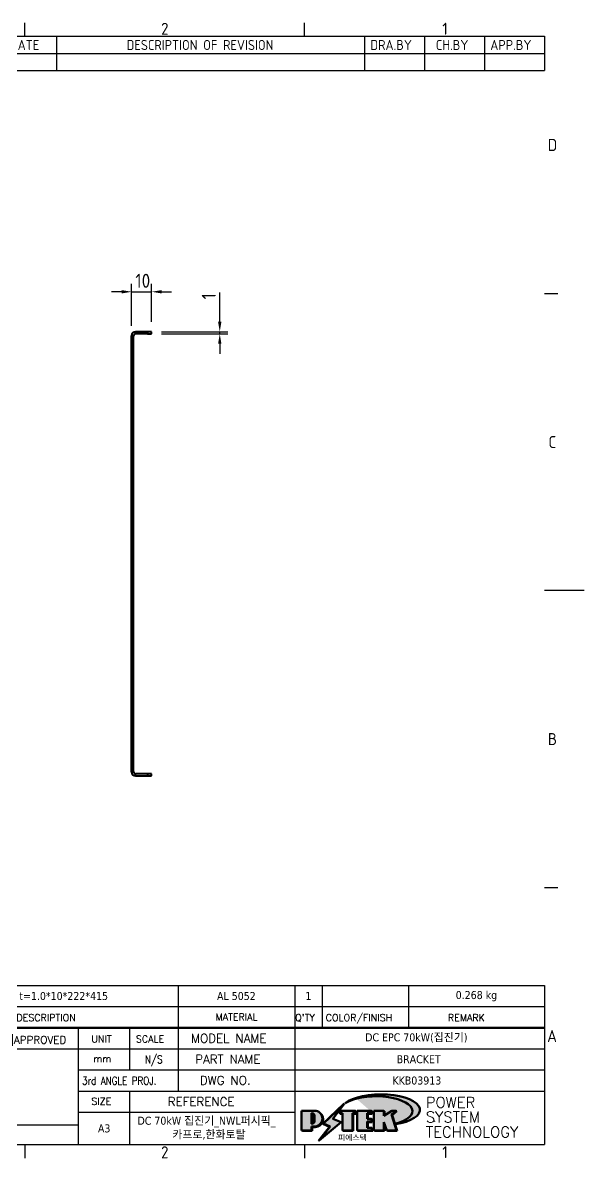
# Model space of a CAD drawing. Header units: millimetres. Extents: x 0 to 840, y 0 to 594.
# Drawn here: x 559 to 840, y 13 to 581 of the extents above; entities that cross this region are included whole.
import ezdxf
from ezdxf.enums import TextEntityAlignment as Align

# ---------------------------------------------------------------- set-up
doc = ezdxf.new("R2010")
doc.units = ezdxf.units.MM
doc.header["$LTSCALE"] = 2
doc.linetypes.add('DASHED', pattern=[0.2067, 0.1654, -0.0413])
doc.layers.get('0').update_dxf_attribs({"color": 3, "lineweight": 25})
for name, color, linetype, lineweight in [('가려진 것(ISO)', 2, 'DASHED', 18), ('가시적인 것(ISO)', 3, 'Continuous', 40), ('가시적인 좁은 것(ISO)', 3, 'Continuous', 35), ('경계(ISO)', 7, 'Continuous', 25), ('기호(ISO)', 5, 'Continuous', 25), ('제목(ISO)', 5, 'Continuous', 50), ('치수(ISO)', 2, 'Continuous', 25), ('해치(ISO)', 7, 'Continuous', 18)]:
    doc.layers.add(name, color=color, linetype=linetype, lineweight=lineweight)
doc.styles.add('HAN_291', font='')
doc.styles.add('HAN_370', font='', dxfattribs={"width": 2})
doc.styles.add('ISO ProportionalPSTEK', font='isocp.shx')
doc.styles.add('RC_284', font='ROMANC.shx')
doc.styles.add('RC_287', font='ROMANC.shx')
doc.styles.add('RC_292', font='ROMANC.shx')
doc.styles.add('ROMANT_294', font='romant.shx')
doc.styles.add('문자 텍스트_PSTEK_POSCO', font='isocp.shx')
doc.styles.add('치수 텍스트_PSTEK_POSCO', font='isocp.shx')
doc.styles.add('텍스트 스타일198', font='tahoma.ttf')
doc.styles.add('텍스트 스타일333', font='ROMANC.shx', dxfattribs={"width": 0.800000011920929})
doc.styles.get('HAN_291').set_extended_font_data('GulimChe')
doc.styles.get('HAN_370').set_extended_font_data('GulimChe')
doc.dimstyles.new('치수_PSTEK_POSCO', dxfattribs={"dimscale": 2, "dimtxt": 3.5, "dimasz": 2.5, "dimexe": 2, "dimexo": 2.5, "dimgap": 1, "dimtad": 1, "dimrnd": 1e-08, "dimdsep": 46, "dimtxsty": '치수 텍스트_PSTEK_POSCO', "dimcen": 0.09, "dimdle": 10, "dimclrd": 7, "dimclre": 7, "dimclrt": 2, "dimadec": 1, "dimazin": 2, "dimtfac": 1, "dimtmove": 0, "dimatfit": 3, "dimfxl": 0, "dimtolj": 1, "dimlwd": -1, "dimlwe": -1, "dimarcsym": 0})

# ---------------------------------------------------------------- blocks, each defined once
blk = doc.blocks.new('경계 Default Border')
at = {"layer": '경계(ISO)'}
for p, q in [((280, 287.0000076293945), (280, 290.4000091552734)), ((350, 287.0000076293945), (350, 290.4000091552734)), ((410, 222.7499961853027), (413.4000015258789, 222.7499961853027)), ((410, 74.25000190734863), (413.4000015258789, 74.25000190734863)), ((280, 10), (280, 6.599999666213989)), ((350, 10), (350, 6.599999666213989))]:
    blk.add_line(p, q, dxfattribs=at)
at = {"layer": '경계(ISO)', "flags": 128}
blk.add_lwpolyline([(420, 148.5000038146973), (410, 148.5000038146973)], dxfattribs=at)
at = {"layer": '경계(ISO)', "color": 2, "char_height": 3.00000011920929, "attachment_point": 7, "style": '문자 텍스트_PSTEK_POSCO'}
for s, insert in [('2', (314.127739416884, 287.3713945155963)), ('1', (384.4860661041481, 287.4)), ('D', (410.878270202895, 258.3463944559917)), ('C', (411.0445395201643, 184.0963944559917)), ('B', (410.878270202895, 109.8463944559917)), ('A', (410.7144008173592, 35.61784856929444)), ('2', (314.127739416884, 6.57139439638704)), ('1', (384.4860661041481, 6.59999988079071))]:
    blk.add_mtext(s, dxfattribs=dict(at, insert=insert))
blk = doc.blocks.new('제목 블록 PSTEK')
h = blk.add_hatch(color=1)
edge = h.paths.add_edge_path(flags=0)
edge.add_line((314.2242174273352, 19.60711530335299), (314.2242174273352, 17.00126995915134))
edge.add_line((314.2242174273352, 17.00126995915134), (314.3485873187598, 17.00126995915134))
edge.add_arc((314.3485873187598, 17.6527312952023), 0.6514613360509371, 270, 360)
edge.add_line((315.0000486548106, 17.6527312952023), (315.0000486548106, 18.95565396730211))
edge.add_arc((314.3485873187598, 18.95565396730212), 0.6514613360508712, 0, 90)
edge.add_line((314.3485873187598, 19.60711530335299), (314.2242174273352, 19.60711530335299))
edge = h.paths.add_edge_path()
edge.add_arc((314.9847713324306, 18.28938669179658), 1.969189947606664, 269.9999999999959, 450)
edge.add_line((314.9847713324306, 20.25857663940318), (311.7664314776902, 20.25857663940324))
edge.add_line((311.7664314776902, 20.25857663940324), (311.7664314776902, 15.3430047401139))
edge.add_line((311.7664314776902, 15.3430047401139), (314.2242174273352, 15.3430047401139))
edge.add_line((314.2242174273352, 15.3430047401139), (314.2242174273352, 16.32019674418991))
edge.add_line((314.2242174273352, 16.32019674418991), (314.9847713324307, 16.32019674418991))
for color, points in [(252, [(317.2195697678507, 17.0593801673321), (322.0326348870767, 21.62682475217465), (322.2781991042243, 21.94392121864296), (317.0471853425802, 16.97985676345368), (318.7512090904202, 16.1899260703855), (316.0018030350395, 12.71868385740789), (316.3356552234328, 13.00206718743325), (318.9235935156908, 16.2694494742633)]), (5, [(321.6183518841322, 17.4193704504104), (319.5281351041078, 18.24969419629727), (322.4505835294948, 22.02344462252142), (317.2195697678507, 17.0593801673321), (318.9235935156908, 16.2694494742633), (316.1741874603099, 12.79820726128571)]), (1, [(324.4839107253602, 19.60711530335299), (325.2419748254881, 19.60711530335299), (325.2419748254881, 20.25857663940324), (321.2266040451076, 20.25857663940324), (321.2266040451076, 19.60711530335299), (321.9846681452406, 19.60711530335299), (321.9846681452406, 15.3430047401139), (324.4839107253602, 15.3430047401139)]), (252, [(324.6615819988275, 19.45905590879572), (325.4196460989604, 19.45905590879572), (325.4196460989604, 20.11051724484596), (325.2419748254881, 20.11051724484596), (325.2419748254881, 19.60711530335299), (324.4839107253602, 19.60711530335299), (324.4839107253602, 15.3430047401139), (322.1623394187076, 15.3430047401139), (322.1623394187076, 15.19494534555726), (324.6615819988275, 15.19494534555726)]), (1, [(329.2277337269622, 20.25857663940324), (325.65654113025, 20.25857663940324), (325.65654113025, 15.3430047401139), (329.3580259941756, 15.3430047401139), (329.3580259941756, 15.9944660761648), (328.1137701654877, 15.9944660761648), (328.1137701654877, 17.56360607323003), (329.2277337269622, 17.56360607323003), (329.2277337269622, 18.25543873810179), (328.1137701654877, 18.25543873810179), (328.1137701654877, 19.60711530335299), (329.2277337269622, 19.60711530335299)]), (252, [(328.2914414389548, 19.45905590879572), (329.4054050004294, 19.45905590879572), (329.4054050004294, 20.11051724484596), (329.2277337269622, 20.11051724484596), (329.2277337269622, 19.60711530335299), (328.1137701654877, 19.60711530335299), (328.1137701654877, 18.25543873810179), (328.2914414389548, 18.25543873810179)]), (1, [(332.3312149849806, 20.25857663940324), (329.8592894925411, 20.25857663940324), (329.8592894925411, 15.3430047401139), (332.3312149849806, 15.3430047401139), (332.3312149849806, 17.4318630164523), (333.0701931098801, 15.3430047401139), (335.4855464857051, 15.3430047401139), (334.2514536401189, 19.30614745124769), (335.4379594596742, 20.25857663940324), (334.3071782107978, 20.25857663940324), (332.3312149849806, 18.99741471888304)]), (252, [(332.5088862584528, 20.1105172448466), (332.3312149849806, 20.1105172448466), (332.3312149849806, 18.99741471888368), (332.5088862584528, 19.11081371413894)]), (252, [(335.6156307331414, 20.11051724484596), (335.2535118015555, 20.11051724484596), (334.2514536401189, 19.30614745124769), (335.4855464857051, 15.3430047401139), (333.1954852176545, 15.3430047401139), (333.2478643833523, 15.19494534555726), (335.6632177591723, 15.19494534555726), (334.4291249135862, 19.15808805669106)]), (252, [(321.9846681452406, 19.60711530335299), (321.4042753185749, 19.60711530335299), (321.4042753185749, 19.45905590879572), (321.9846681452406, 19.45905590879572)]), (252, [(328.2914414389548, 17.41554667867274), (329.4054050004294, 17.41554667867274), (329.4054050004294, 18.10737934354514), (329.2277337269622, 18.10737934354514), (329.2277337269622, 17.56360607323003), (328.1137701654877, 17.56360607323003), (328.1137701654877, 15.9944660761648), (328.2914414389548, 15.9944660761648)]), (252, [(332.5088862584528, 16.92964231796647), (332.3312149849806, 17.43186301645164), (332.3312149849806, 15.3430047401139), (330.0369607660135, 15.3430047401139), (330.0369607660135, 15.19494534555726), (332.5088862584528, 15.19494534555726)]), (252, [(329.5356972676428, 15.8464066816075), (329.3580259941756, 15.8464066816075), (329.3580259941756, 15.3430047401139), (325.8342124037171, 15.3430047401139), (325.8342124037171, 15.19494534555726), (329.5356972676428, 15.19494534555726)])]:
    blk.add_hatch(color=color).paths.add_polyline_path(points)
h = blk.add_hatch(color=252)
edge = h.paths.add_edge_path()
edge.add_arc((314.9847713324309, 18.28938669179657), 1.969189947606666, 270, 406.8278729790604)
edge.add_arc((315.1624426058984, 18.1413272972396), 1.969189947606962, -90, 53.560984836317004, ccw=False)
edge.add_line((315.1624426058984, 16.17213734963263), (314.4018887008024, 16.17213734963263))
edge.add_line((314.4018887008024, 16.17213734963263), (314.4018887008024, 15.19494534555726))
edge.add_line((314.4018887008024, 15.19494534555726), (311.9441027511573, 15.19494534555726))
edge.add_line((311.9441027511573, 15.19494534555726), (311.9441027511573, 15.3430047401139))
edge.add_line((311.9441027511573, 15.3430047401139), (314.2242174273352, 15.3430047401139))
edge.add_line((314.2242174273352, 15.3430047401139), (314.2242174273352, 16.32019674418991))
edge.add_line((314.2242174273352, 16.32019674418991), (314.9847713324309, 16.32019674418991))
h = blk.add_hatch(color=252)
edge = h.paths.add_edge_path()
edge.add_line((314.4018887008024, 19.45905590879572), (314.5262585922315, 19.45905590879572))
edge.add_arc((314.5262585922314, 18.80759457274939), 0.6514613360463194, 60.4189348879147, 90.00000000000318, ccw=False)
edge.add_arc((314.3485873187602, 18.95565396730057), 0.6514613360524251, 39.96992292766206, 90.00000000009999)
edge.add_line((314.3485873187591, 19.60711530335307), (314.2242174273352, 19.60711530335298))
edge.add_line((314.2242174273352, 19.60711530335299), (314.2242174273352, 17.00126995915134))
edge.add_line((314.2242174273352, 17.00126995915134), (314.3485873187591, 17.00126995915134))
edge.add_arc((314.3485873187568, 17.652731295233), 0.6514613360816299, 270.0000000002, 274.6930825552478)
edge.add_line((314.4018887008024, 17.0034541317032), (314.4018887008024, 19.45905590879572))
at = {"layer": '해치(ISO)'}
h = blk.add_hatch(color=140, dxfattribs=at)
edge = h.paths.add_edge_path()
edge.add_ellipse((330.3660919371412, 20.15576403068321), major_axis=(9.100907360794343, 0), ratio=0.4069904968023172, start_angle=301.3098473703837, end_angle=507.7436900681698)
edge.add_ellipse((331.5340919371412, 20.4634168429492), major_axis=(-9.82350664112931, 0), ratio=0.3942600559756514, start_angle=111.51207141178469, end_angle=334.47025347086895, ccw=False)
edge.add_line((335.1363447531188, 16.8601935978785), (335.0955236905705, 16.99119398620872))
at = {"color": 180}
for p, q in [((182.475792979055, 11.79100474011392), (182.4757929790549, 51.56524660363496)), ((182.4757929790549, 51.56524660363496), (372.4757929537551, 51.56524660363496)), ((189.2651435055721, 51.56524660363496), (189.2651435055722, 41.00524660363494)), ((215.2152739891528, 41.00524660363494), (215.2152739891528, 51.56524660363496)), ((280.8758854511282, 51.56524660363496), (280.8758854511282, 41.00524660363494)), ((310.0881549537552, 51.56524660363496), (310.0881549537553, 41.00524660363494)), ((316.9044520275131, 51.56524660363496), (316.9044520275127, 41.00524660363494)), ((338.4566026226726, 51.56524660363496), (338.4566026226727, 41.00524660363494)), ((372.4757929537551, 51.56524660363496), (372.4757929537551, 11.79100474011389)), ((182.475792979055, 46.2852466036349), (372.4757929537551, 46.28524660363492)), ((182.475792979055, 41.00524660363493), (206.451475290024, 41.00524660363493)), ((222.9401812389276, 11.79100474011392), (222.9401812389276, 41.00524660363494)), ((239.4288871878316, 11.79100474011392), (239.4288871878316, 41.00524660363494)), ((255.9175931367356, 11.79100474011392), (255.9175931367356, 41.00524660363494)), ((268.6918866058747, 41.00524660363494), (268.6918866058747, 30.44524660363498)), ((280.8758854511282, 41.00524660363494), (280.8758854511282, 25.16524660363502)), ((310.088154953755, 41.00524660363494), (310.088154953755, 11.79100474011392)), ((182.475792979055, 35.72524660363497), (206.451475290024, 35.72524660363497)), ((198.8621818849491, 12.02524660363491), (198.8621818849491, 35.72524660363497)), ((206.451475290024, 35.72524660363497), (372.4757929537551, 35.72524660363497)), ((182.475792979055, 31.77524660363492), (206.451475290024, 31.77524660363492)), ((255.917593136736, 30.44524660363498), (372.4757929537552, 30.44524660363501)), ((182.475792979055, 27.82524660363487), (206.451475290024, 27.82524660363487)), ((182.475792979055, 23.87524660363505), (206.451475290024, 23.87524660363505)), ((255.9175931367359, 25.16524660363502), (372.4757929537552, 25.165246603635)), ((268.6918866058744, 25.16524660363502), (268.6918866058744, 11.79100474011392)), ((182.475792979055, 19.92524660363478), (206.451475290024, 19.92524660363478)), ((255.9175931367359, 19.88524660363481), (310.0881549537553, 19.88524660363481)), ((182.475792979055, 15.97524660363496), (206.451475290024, 15.97524660363496)), ((206.451475290024, 16.74100474011396), (255.9175931367359, 16.74100474011396)), ((182.475792979055, 11.79100474011392), (372.4757929537551, 11.79100474011389))]:
    blk.add_line(p, q, dxfattribs=at)
at = {"color": 7, "lineweight": 50}
for p, q in [((206.4514752900237, 11.79100474011392), (206.4514752900237, 41.00524660363494)), ((206.451475290024, 41.00524660363494), (372.4757929537551, 41.00524660363496))]:
    blk.add_line(p, q, dxfattribs=at)
at = {"color": 7}
for p, q in [((311.7664314776902, 20.25900474011391), (311.7664314776902, 15.34300474011391)), ((314.9847713324309, 20.25857663940324), (311.7664314776902, 20.25857663940324)), ((314.9847713324309, 20.25857663940324), (311.7664314776902, 20.25857663940324)), ((311.7664314776902, 20.25857663940324), (311.7664314776902, 15.3430047401139)), ((322.2781991042243, 21.94392121864296), (317.0471853425802, 16.97985676345368)), ((322.4505835294948, 22.02344462252142), (317.2195697678507, 17.0593801673321)), ((317.2195697678507, 17.0593801673321), (322.0326348870767, 21.62682475217465)), ((319.5281351041078, 18.24969419629727), (322.4505835294948, 22.02344462252142)), ((325.2419748254881, 20.25857663940324), (321.2266040451076, 20.25857663940324)), ((321.2266040451076, 20.25857663940324), (321.2266040451076, 19.60711530335299)), ((325.2419748254881, 20.25857663940324), (321.2266040451076, 20.25857663940324)), ((321.2266040451076, 20.25857663940324), (321.2266040451076, 19.60711530335299)), ((322.0326348870767, 21.62682475217465), (322.2781991042243, 21.94392121864296)), ((325.2419748254881, 19.60711530335299), (325.2419748254881, 20.25857663940324)), ((325.2419748254881, 19.60711530335299), (325.2419748254881, 20.25857663940324)), ((325.4196460989604, 20.11051724484596), (325.2419748254881, 20.11051724484596)), ((325.2419748254881, 20.11051724484596), (325.2419748254881, 19.60711530335299)), ((325.4196460989604, 19.45905590879572), (325.4196460989604, 20.11051724484596)), ((329.2277337269622, 20.25857663940324), (325.65654113025, 20.25857663940324)), ((325.65654113025, 20.25857663940324), (325.65654113025, 15.3430047401139)), ((325.65654113025, 20.25857663940324), (325.65654113025, 15.3430047401139)), ((329.2277337269622, 20.25857663940324), (325.65654113025, 20.25857663940324)), ((329.2277337269622, 19.60711530335299), (329.2277337269622, 20.25857663940324)), ((329.2277337269622, 19.60711530335299), (329.2277337269622, 20.25857663940324)), ((329.4054050004294, 20.11051724484596), (329.2277337269622, 20.11051724484596)), ((329.2277337269622, 20.11051724484596), (329.2277337269622, 19.60711530335299)), ((329.4054050004294, 19.45905590879572), (329.4054050004294, 20.11051724484596)), ((332.3312149849806, 20.25857663940324), (329.8592894925411, 20.25857663940324)), ((329.8592894925411, 20.25857663940324), (329.8592894925411, 15.3430047401139)), ((329.8592894925411, 20.25857663940324), (329.8592894925411, 15.3430047401139)), ((332.3312149849806, 20.25857663940324), (329.8592894925411, 20.25857663940324)), ((334.3071782107978, 20.25857663940324), (332.3312149849806, 18.99741471888304)), ((332.3312149849806, 18.99741471888304), (332.3312149849806, 20.25857663940324)), ((334.3071782107978, 20.25857663940324), (332.3312149849806, 18.99741471888304)), ((332.3312149849806, 18.99741471888304), (332.3312149849806, 20.25857663940324)), ((332.5088862584528, 20.1105172448466), (332.3312149849806, 20.1105172448466)), ((332.3312149849806, 20.1105172448466), (332.3312149849806, 18.99741471888368)), ((332.5088862584528, 19.11081371413894), (332.5088862584528, 20.1105172448466)), ((334.2514536401189, 19.30614745124769), (335.4379594596742, 20.25857663940324)), ((334.2514536401189, 19.30614745124769), (335.4379594596742, 20.25857663940324)), ((335.2535118015555, 20.11051724484596), (334.2514536401189, 19.30614745124769)), ((335.4379594596742, 20.25857663940324), (334.3071782107978, 20.25857663940324)), ((335.4379594596742, 20.25857663940324), (334.3071782107978, 20.25857663940324)), ((334.4291249135862, 19.15808805669104), (335.6156307331414, 20.11051724484596)), ((335.6156307331414, 20.11051724484596), (335.2535118015555, 20.11051724484596)), ((314.2242174273352, 17.00126995915134), (314.2242174273352, 19.60711530335299)), ((314.2242174273352, 19.60711530335299), (314.3485873187591, 19.60711530335299)), ((314.3485873187591, 19.60711530335299), (314.2242174273352, 19.60711530335299)), ((314.2242174273352, 19.60711530335299), (314.2242174273352, 17.00126995915134)), ((314.2242174273352, 17.00126995915134), (314.2242174273352, 19.60711530335299)), ((314.2242174273352, 19.60711530335299), (314.3485873187591, 19.60711530335299)), ((314.4018887008024, 19.45905590879572), (314.5262585922314, 19.45905590879572)), ((314.4018887008024, 17.0034541317032), (314.4018887008024, 19.45905590879572)), ((315.0000486548106, 18.95565396730275), (315.0000486548106, 17.65273129520161)), ((315.0000486548106, 18.95565396730275), (315.0000486548106, 17.65273129520161)), ((316.1741874603099, 12.79820726128571), (321.6183518841322, 17.4193704504104)), ((318.9235935156908, 16.2694494742633), (317.2195697678507, 17.0593801673321)), ((317.2195697678507, 17.0593801673321), (318.9235935156908, 16.2694494742633)), ((321.6183518841322, 17.4193704504104), (319.5281351041078, 18.24969419629727)), ((321.2266040451076, 19.60711530335299), (321.9846681452406, 19.60711530335299)), ((321.2266040451076, 19.60711530335299), (321.9846681452406, 19.60711530335299)), ((321.4042753185749, 19.60711530335299), (321.4042753185749, 19.45905590879572)), ((321.9846681452406, 19.60711530335299), (321.4042753185749, 19.60711530335299)), ((321.4042753185749, 19.45905590879572), (321.9846681452406, 19.45905590879572)), ((321.9846681452406, 19.60711530335299), (321.9846681452406, 15.3430047401139)), ((321.9846681452406, 19.45905590879572), (321.9846681452406, 19.60711530335299)), ((321.9846681452406, 19.60711530335299), (321.9846681452406, 15.3430047401139)), ((324.4839107253602, 19.60711530335299), (325.2419748254881, 19.60711530335299)), ((324.4839107253602, 15.3430047401139), (324.4839107253602, 19.60711530335299)), ((325.2419748254881, 19.60711530335299), (324.4839107253602, 19.60711530335299)), ((324.4839107253602, 19.60711530335299), (324.4839107253602, 15.3430047401139)), ((324.4839107253602, 19.60711530335299), (325.2419748254881, 19.60711530335299)), ((324.4839107253602, 15.3430047401139), (324.4839107253602, 19.60711530335299)), ((324.6615819988275, 19.45905590879572), (325.4196460989604, 19.45905590879572)), ((324.6615819988275, 15.19494534555726), (324.6615819988275, 19.45905590879572)), ((328.1137701654877, 18.25543873810179), (328.1137701654877, 19.60711530335299)), ((328.1137701654877, 19.60711530335299), (329.2277337269622, 19.60711530335299)), ((329.2277337269622, 19.60711530335299), (328.1137701654877, 19.60711530335299)), ((328.1137701654877, 19.60711530335299), (328.1137701654877, 18.25543873810179)), ((328.1137701654877, 18.25543873810179), (328.1137701654877, 19.60711530335299)), ((328.1137701654877, 19.60711530335299), (329.2277337269622, 19.60711530335299)), ((329.2277337269622, 18.25543873810179), (328.1137701654877, 18.25543873810179)), ((328.1137701654877, 18.25543873810179), (328.2914414389548, 18.25543873810179)), ((329.2277337269622, 18.25543873810179), (328.1137701654877, 18.25543873810179)), ((328.1137701654877, 17.56360607323003), (329.2277337269622, 17.56360607323003)), ((328.1137701654877, 15.9944660761648), (328.1137701654877, 17.56360607323003)), ((329.2277337269622, 17.56360607323003), (328.1137701654877, 17.56360607323003)), ((328.1137701654877, 17.56360607323003), (328.1137701654877, 15.9944660761648)), ((328.1137701654877, 17.56360607323003), (329.2277337269622, 17.56360607323003)), ((328.1137701654877, 15.9944660761648), (328.1137701654877, 17.56360607323003)), ((328.2914414389548, 18.25543873810179), (328.2914414389548, 19.45905590879572)), ((328.2914414389548, 19.45905590879572), (329.4054050004294, 19.45905590879572)), ((328.2914414389548, 15.9944660761648), (328.2914414389548, 17.41554667867274)), ((328.2914414389548, 17.41554667867274), (329.4054050004294, 17.41554667867274)), ((329.2277337269622, 17.56360607323003), (329.2277337269622, 18.25543873810179)), ((329.2277337269622, 17.56360607323003), (329.2277337269622, 18.25543873810179)), ((329.4054050004294, 18.10737934354514), (329.2277337269622, 18.10737934354514)), ((329.2277337269622, 18.10737934354514), (329.2277337269622, 17.56360607323003)), ((329.4054050004294, 17.41554667867274), (329.4054050004294, 18.10737934354514)), ((332.3312149849806, 18.99741471888368), (332.5088862584528, 19.11081371413894)), ((332.3312149849806, 17.4318630164523), (333.0701931098801, 15.3430047401139)), ((332.3312149849806, 15.3430047401139), (332.3312149849806, 17.4318630164523)), ((332.5088862584528, 16.92964231796647), (332.3312149849806, 17.43186301645164)), ((332.3312149849806, 17.43186301645164), (332.3312149849806, 15.3430047401139)), ((332.3312149849806, 17.4318630164523), (333.0701931098801, 15.3430047401139)), ((332.3312149849806, 15.3430047401139), (332.3312149849806, 17.4318630164523)), ((335.4855464857051, 15.3430047401139), (334.2514536401189, 19.30614745124769)), ((334.2514536401189, 19.30614745124769), (335.4855464857051, 15.3430047401139)), ((335.4855464857051, 15.3430047401139), (334.2514536401189, 19.30614745124769)), ((335.6632177591723, 15.19494534555726), (334.4291249135862, 19.15808805669104)), ((345.0447381189468, 17.50375595811051), (344.9867755289346, 17.689895936919)), ((311.7664314776902, 15.3430047401139), (314.2242174273352, 15.3430047401139)), ((311.7664314776902, 15.3430047401139), (314.2242174273352, 15.3430047401139)), ((314.2242174273352, 15.3430047401139), (311.9441027511573, 15.3430047401139)), ((311.9441027511573, 15.3430047401139), (311.9441027511573, 15.19494534555726)), ((311.9441027511573, 15.19494534555726), (314.4018887008024, 15.19494534555726)), ((314.3485873187591, 17.00126995915134), (314.2242174273352, 17.00126995915134)), ((314.2242174273352, 17.00126995915134), (314.3485873187591, 17.00126995915134)), ((314.3485873187591, 17.00126995915134), (314.2242174273352, 17.00126995915134)), ((314.2242174273352, 16.32019674418991), (314.9847713324309, 16.32019674418991)), ((314.2242174273352, 15.3430047401139), (314.2242174273352, 16.32019674418991)), ((314.9847713324309, 16.32019674418991), (314.2242174273352, 16.32019674418991)), ((314.2242174273352, 16.32019674418991), (314.2242174273352, 15.3430047401139)), ((314.2242174273352, 16.32019674418991), (314.9847713324309, 16.32019674418991)), ((314.2242174273352, 15.3430047401139), (314.2242174273352, 16.32019674418991)), ((314.4018887008024, 16.17213734963263), (315.162442605898, 16.17213734963263)), ((314.4018887008024, 15.19494534555726), (314.4018887008024, 16.17213734963263)), ((318.7512090904202, 16.1899260703855), (316.0018030350395, 12.71868385740789)), ((318.9235935156908, 16.2694494742633), (316.1741874603099, 12.79820726128571)), ((316.3356552234328, 13.00206718743325), (318.9235935156908, 16.2694494742633)), ((317.0471853425802, 16.97985676345368), (318.7512090904202, 16.1899260703855)), ((321.9846681452406, 15.3430047401139), (324.4839107253602, 15.3430047401139)), ((321.9846681452406, 15.3430047401139), (324.4839107253602, 15.3430047401139)), ((324.4839107253602, 15.3430047401139), (322.1623394187076, 15.3430047401139)), ((322.1623394187076, 15.3430047401139), (322.1623394187076, 15.19494534555726)), ((322.1623394187076, 15.19494534555726), (324.6615819988275, 15.19494534555726)), ((325.65654113025, 15.3430047401139), (329.3580259941756, 15.3430047401139)), ((325.65654113025, 15.3430047401139), (329.3580259941756, 15.3430047401139)), ((329.3580259941756, 15.3430047401139), (325.8342124037171, 15.3430047401139)), ((325.8342124037171, 15.3430047401139), (325.8342124037171, 15.19494534555726)), ((325.8342124037171, 15.19494534555726), (329.5356972676428, 15.19494534555726)), ((329.3580259941756, 15.9944660761648), (328.1137701654877, 15.9944660761648)), ((328.1137701654877, 15.9944660761648), (328.2914414389548, 15.9944660761648)), ((329.3580259941756, 15.9944660761648), (328.1137701654877, 15.9944660761648)), ((329.3580259941756, 15.3430047401139), (329.3580259941756, 15.9944660761648)), ((329.3580259941756, 15.3430047401139), (329.3580259941756, 15.9944660761648)), ((329.5356972676428, 15.8464066816075), (329.3580259941756, 15.8464066816075)), ((329.3580259941756, 15.8464066816075), (329.3580259941756, 15.3430047401139)), ((329.5356972676428, 15.19494534555726), (329.5356972676428, 15.8464066816075)), ((329.8592894925411, 15.3430047401139), (332.3312149849806, 15.3430047401139)), ((329.8592894925411, 15.3430047401139), (332.3312149849806, 15.3430047401139)), ((332.3312149849806, 15.3430047401139), (330.0369607660135, 15.3430047401139)), ((330.0369607660135, 15.3430047401139), (330.0369607660135, 15.19494534555726)), ((330.0369607660135, 15.19494534555726), (332.5088862584528, 15.19494534555726)), ((332.5088862584528, 15.19494534555726), (332.5088862584528, 16.92964231796647)), ((333.0701931098801, 15.3430047401139), (335.4855464857051, 15.3430047401139)), ((333.0701931098801, 15.3430047401139), (335.4855464857051, 15.3430047401139)), ((335.4855464857051, 15.3430047401139), (333.1954852176545, 15.3430047401139)), ((333.1954852176545, 15.3430047401139), (333.2478643833523, 15.19494534555726)), ((333.2478643833523, 15.19494534555726), (335.6632177591723, 15.19494534555726)), ((316.0018030350395, 12.71868385740789), (316.3356552234328, 13.00206718743325))]:
    blk.add_line(p, q, dxfattribs=at)
at = {"color": 1}
for p, q in [((314.9847713324309, 20.25857663940324), (311.7664314776902, 20.25857663940324)), ((311.7664314776902, 20.25857663940324), (311.7664314776902, 15.3430047401139)), ((325.2419748254881, 20.25857663940324), (321.2266040451076, 20.25857663940324)), ((321.2266040451076, 20.25857663940324), (321.2266040451076, 19.60711530335299)), ((325.2419748254881, 19.60711530335299), (325.2419748254881, 20.25857663940324)), ((329.2277337269622, 20.25857663940324), (325.65654113025, 20.25857663940324)), ((325.65654113025, 20.25857663940324), (325.65654113025, 15.3430047401139)), ((329.2277337269622, 19.60711530335299), (329.2277337269622, 20.25857663940324)), ((332.3312149849806, 20.25857663940324), (329.8592894925411, 20.25857663940324)), ((329.8592894925411, 20.25857663940324), (329.8592894925411, 15.3430047401139)), ((334.3071782107978, 20.25857663940324), (332.3312149849806, 18.99741471888304)), ((332.3312149849806, 18.99741471888304), (332.3312149849806, 20.25857663940324)), ((334.2514536401189, 19.30614745124769), (335.4379594596742, 20.25857663940324)), ((335.4379594596742, 20.25857663940324), (334.3071782107978, 20.25857663940324)), ((314.2242174273352, 17.00126995915134), (314.2242174273352, 19.60711530335299)), ((314.2242174273352, 19.60711530335299), (314.3485873187591, 19.60711530335299)), ((315.0000486548106, 18.95565396730275), (315.0000486548106, 17.65273129520161)), ((321.2266040451076, 19.60711530335299), (321.9846681452406, 19.60711530335299)), ((321.9846681452406, 19.60711530335299), (321.9846681452406, 15.3430047401139)), ((324.4839107253602, 19.60711530335299), (325.2419748254881, 19.60711530335299)), ((324.4839107253602, 15.3430047401139), (324.4839107253602, 19.60711530335299)), ((328.1137701654877, 18.25543873810179), (328.1137701654877, 19.60711530335299)), ((328.1137701654877, 19.60711530335299), (329.2277337269622, 19.60711530335299)), ((329.2277337269622, 18.25543873810179), (328.1137701654877, 18.25543873810179)), ((328.1137701654877, 17.56360607323003), (329.2277337269622, 17.56360607323003)), ((328.1137701654877, 15.9944660761648), (328.1137701654877, 17.56360607323003)), ((329.2277337269622, 17.56360607323003), (329.2277337269622, 18.25543873810179)), ((332.3312149849806, 17.4318630164523), (333.0701931098801, 15.3430047401139)), ((332.3312149849806, 15.3430047401139), (332.3312149849806, 17.4318630164523)), ((335.4855464857051, 15.3430047401139), (334.2514536401189, 19.30614745124769)), ((311.7664314776902, 15.3430047401139), (314.2242174273352, 15.3430047401139)), ((314.3485873187591, 17.00126995915134), (314.2242174273352, 17.00126995915134)), ((314.2242174273352, 16.32019674418991), (314.9847713324309, 16.32019674418991)), ((314.2242174273352, 15.3430047401139), (314.2242174273352, 16.32019674418991)), ((321.9846681452406, 15.3430047401139), (324.4839107253602, 15.3430047401139)), ((325.65654113025, 15.3430047401139), (329.3580259941756, 15.3430047401139)), ((329.3580259941756, 15.9944660761648), (328.1137701654877, 15.9944660761648)), ((329.3580259941756, 15.3430047401139), (329.3580259941756, 15.9944660761648)), ((329.8592894925411, 15.3430047401139), (332.3312149849806, 15.3430047401139)), ((333.0701931098801, 15.3430047401139), (335.4855464857051, 15.3430047401139))]:
    blk.add_line(p, q, dxfattribs=at)
at = {"color": 5}
for p, q in [((322.4505835294948, 22.02344462252142), (317.2195697678507, 17.0593801673321)), ((319.5281351041078, 18.24969419629727), (322.4505835294948, 22.02344462252142)), ((316.1741874603099, 12.79820726128571), (321.6183518841322, 17.4193704504104)), ((317.2195697678507, 17.0593801673321), (318.9235935156908, 16.2694494742633)), ((321.6183518841322, 17.4193704504104), (319.5281351041078, 18.24969419629727)), ((318.9235935156908, 16.2694494742633), (316.1741874603099, 12.79820726128571))]:
    blk.add_line(p, q, dxfattribs=at)
at = {"color": 7}
for centre, radius, start, end in [((314.9847713324309, 18.28938669179658), 1.969189947606665, 270, 90), ((314.9847713324309, 18.28938669179658), 1.969189947606665, 270, 90), ((314.3485873187598, 18.95565396730211), 0.6514613360508712, 0, 90), ((314.3485873187602, 18.95565396730057), 0.6514613360524251, 39.96992292766117, 90), ((314.3485873187598, 18.95565396730212), 0.6514613360508712, 0, 90), ((314.3485873187597, 17.65273129520228), 0.6514613360509381, 270, 0), ((314.3485873187598, 17.6527312952023), 0.6514613360509381, 270, 0), ((314.5262585922314, 18.80759457274939), 0.6514613360463193, 60.41893488791137, 90), ((314.9847713324307, 18.2893866917965), 1.969189947606594, 270, 46.82787297909833), ((315.1624426058984, 18.1413272972396), 1.969189947606961, 270, 53.56098483636067), ((314.3485873187568, 17.652731295233), 0.6514613360816299, 270, 274.6930825552478)]:
    blk.add_arc(centre, radius, start, end, dxfattribs=at)
at = {"color": 1}
for centre, radius, start, end in [((314.9847713324309, 18.28938669179657), 1.969189947606665, 270, 90), ((314.3485873187598, 18.95565396730211), 0.6514613360508712, 0, 90), ((314.3485873187598, 17.6527312952023), 0.6514613360509381, 270, 0)]:
    blk.add_arc(centre, radius, start, end, dxfattribs=at)
at = {"layer": '제목(ISO)', "lineweight": 18}
blk.add_line((182.475792979055, 35.72500474011393), (182.475792979055, 11.79100474011392), dxfattribs=at)
at = {"layer": '제목(ISO)'}
for p, q in [((314.9847713324306, 20.25857663940324), (311.7664314776902, 20.25857663940324)), ((311.7664314776902, 20.25857663940324), (311.7664314776902, 15.3430047401139)), ((322.2781991042243, 21.94392121864296), (317.0471853425802, 16.97985676345368)), ((322.4505835294948, 22.02344462252142), (317.2195697678507, 17.0593801673321)), ((317.2195697678507, 17.0593801673321), (322.0326348870767, 21.62682475217465)), ((319.5281351041078, 18.24969419629727), (322.4505835294948, 22.02344462252142)), ((325.2419748254881, 20.25857663940324), (321.2266040451076, 20.25857663940324)), ((321.2266040451076, 20.25857663940324), (321.2266040451076, 19.60711530335299)), ((322.0326348870767, 21.62682475217465), (322.2781991042243, 21.94392121864296)), ((325.2419748254881, 19.60711530335299), (325.2419748254881, 20.25857663940324)), ((325.4196460989604, 20.11051724484596), (325.2419748254881, 20.11051724484596)), ((325.2419748254881, 20.11051724484596), (325.2419748254881, 19.60711530335299)), ((325.4196460989604, 19.45905590879572), (325.4196460989604, 20.11051724484596)), ((329.2277337269622, 20.25857663940324), (325.65654113025, 20.25857663940324)), ((325.65654113025, 20.25857663940324), (325.65654113025, 15.3430047401139)), ((329.2277337269622, 19.60711530335299), (329.2277337269622, 20.25857663940324)), ((329.4054050004294, 20.11051724484596), (329.2277337269622, 20.11051724484596)), ((329.2277337269622, 20.11051724484596), (329.2277337269622, 19.60711530335299)), ((329.4054050004294, 19.45905590879572), (329.4054050004294, 20.11051724484596)), ((332.3312149849806, 20.25857663940324), (329.8592894925411, 20.25857663940324)), ((329.8592894925411, 20.25857663940324), (329.8592894925411, 15.3430047401139)), ((334.3071782107978, 20.25857663940324), (332.3312149849806, 18.99741471888304)), ((332.3312149849806, 18.99741471888304), (332.3312149849806, 20.25857663940324)), ((332.5088862584528, 20.1105172448466), (332.3312149849806, 20.1105172448466)), ((332.3312149849806, 20.1105172448466), (332.3312149849806, 18.99741471888368)), ((332.5088862584528, 19.11081371413894), (332.5088862584528, 20.1105172448466)), ((334.2514536401189, 19.30614745124769), (335.4379594596742, 20.25857663940324)), ((335.2535118015555, 20.11051724484596), (334.2514536401189, 19.30614745124769)), ((335.4379594596742, 20.25857663940324), (334.3071782107978, 20.25857663940324)), ((334.4291249135862, 19.15808805669106), (335.6156307331414, 20.11051724484596)), ((335.6156307331414, 20.11051724484596), (335.2535118015555, 20.11051724484596)), ((314.2242174273352, 17.00126995915134), (314.2242174273352, 19.60711530335299)), ((314.2242174273352, 19.60711530335299), (314.3485873187598, 19.60711530335299)), ((314.3485873187591, 19.60711530335299), (314.2242174273352, 19.60711530335299)), ((314.2242174273352, 19.60711530335299), (314.2242174273352, 17.00126995915134)), ((314.4018887008024, 19.45905590879572), (314.5262585922314, 19.45905590879572)), ((314.4018887008024, 17.0034541317032), (314.4018887008024, 19.45905590879572)), ((315.0000486548106, 18.95565396730211), (315.0000486548106, 17.6527312952023)), ((316.1741874603099, 12.79820726128571), (321.6183518841322, 17.4193704504104)), ((317.2195697678507, 17.0593801673321), (318.9235935156908, 16.2694494742633)), ((318.9235935156908, 16.2694494742633), (317.2195697678507, 17.0593801673321)), ((321.6183518841322, 17.4193704504104), (319.5281351041078, 18.24969419629727)), ((321.2266040451076, 19.60711530335299), (321.9846681452406, 19.60711530335299)), ((321.9846681452406, 19.60711530335299), (321.4042753185749, 19.60711530335299)), ((321.4042753185749, 19.60711530335299), (321.4042753185749, 19.45905590879572)), ((321.4042753185749, 19.45905590879572), (321.9846681452406, 19.45905590879572)), ((321.9846681452406, 19.60711530335299), (321.9846681452406, 15.3430047401139)), ((321.9846681452406, 19.45905590879572), (321.9846681452406, 19.60711530335299)), ((324.4839107253602, 19.60711530335299), (325.2419748254881, 19.60711530335299)), ((324.4839107253602, 15.3430047401139), (324.4839107253602, 19.60711530335299)), ((325.2419748254881, 19.60711530335299), (324.4839107253602, 19.60711530335299)), ((324.4839107253602, 19.60711530335299), (324.4839107253602, 15.3430047401139)), ((324.6615819988275, 19.45905590879572), (325.4196460989604, 19.45905590879572)), ((324.6615819988275, 15.19494534555726), (324.6615819988275, 19.45905590879572)), ((328.1137701654877, 18.25543873810179), (328.1137701654877, 19.60711530335299)), ((328.1137701654877, 19.60711530335299), (329.2277337269622, 19.60711530335299)), ((329.2277337269622, 19.60711530335299), (328.1137701654877, 19.60711530335299)), ((328.1137701654877, 19.60711530335299), (328.1137701654877, 18.25543873810179)), ((329.2277337269622, 18.25543873810179), (328.1137701654877, 18.25543873810179)), ((328.1137701654877, 18.25543873810179), (328.2914414389548, 18.25543873810179)), ((328.1137701654877, 15.9944660761648), (328.1137701654877, 17.56360607323003)), ((328.1137701654877, 17.56360607323003), (329.2277337269622, 17.56360607323003)), ((329.2277337269622, 17.56360607323003), (328.1137701654877, 17.56360607323003)), ((328.1137701654877, 17.56360607323003), (328.1137701654877, 15.9944660761648)), ((328.2914414389548, 19.45905590879572), (329.4054050004294, 19.45905590879572)), ((328.2914414389548, 18.25543873810179), (328.2914414389548, 19.45905590879572)), ((328.2914414389548, 17.41554667867274), (329.4054050004294, 17.41554667867274)), ((328.2914414389548, 15.9944660761648), (328.2914414389548, 17.41554667867274)), ((329.2277337269622, 17.56360607323003), (329.2277337269622, 18.25543873810179)), ((329.4054050004294, 18.10737934354514), (329.2277337269622, 18.10737934354514)), ((329.2277337269622, 18.10737934354514), (329.2277337269622, 17.56360607323003)), ((329.4054050004294, 17.41554667867274), (329.4054050004294, 18.10737934354514)), ((332.3312149849806, 18.99741471888368), (332.5088862584528, 19.11081371413894)), ((332.3312149849806, 15.3430047401139), (332.3312149849806, 17.4318630164523)), ((332.3312149849806, 17.4318630164523), (333.0701931098801, 15.3430047401139)), ((332.5088862584528, 16.92964231796647), (332.3312149849806, 17.43186301645164)), ((332.3312149849806, 17.43186301645164), (332.3312149849806, 15.3430047401139)), ((335.4855464857051, 15.3430047401139), (334.2514536401189, 19.30614745124769)), ((334.2514536401189, 19.30614745124769), (335.4855464857051, 15.3430047401139)), ((335.6632177591723, 15.19494534555726), (334.4291249135862, 19.15808805669106)), ((311.7664314776902, 15.3430047401139), (314.2242174273352, 15.3430047401139)), ((314.2242174273352, 15.3430047401139), (311.9441027511573, 15.3430047401139)), ((311.9441027511573, 15.3430047401139), (311.9441027511573, 15.19494534555726)), ((311.9441027511573, 15.19494534555726), (314.4018887008024, 15.19494534555726)), ((314.3485873187598, 17.00126995915134), (314.2242174273352, 17.00126995915134)), ((314.2242174273352, 17.00126995915134), (314.3485873187591, 17.00126995915134)), ((314.2242174273352, 15.3430047401139), (314.2242174273352, 16.32019674418991)), ((314.2242174273352, 16.32019674418991), (314.9847713324307, 16.32019674418991)), ((314.9847713324309, 16.32019674418991), (314.2242174273352, 16.32019674418991)), ((314.2242174273352, 16.32019674418991), (314.2242174273352, 15.3430047401139)), ((314.4018887008024, 15.19494534555726), (314.4018887008024, 16.17213734963263)), ((314.4018887008024, 16.17213734963263), (315.1624426058984, 16.17213734963263)), ((318.7512090904202, 16.1899260703855), (316.0018030350395, 12.71868385740789)), ((318.9235935156908, 16.2694494742633), (316.1741874603099, 12.79820726128571)), ((316.3356552234328, 13.00206718743325), (318.9235935156908, 16.2694494742633)), ((317.0471853425802, 16.97985676345368), (318.7512090904202, 16.1899260703855)), ((321.9846681452406, 15.3430047401139), (324.4839107253602, 15.3430047401139)), ((324.4839107253602, 15.3430047401139), (322.1623394187076, 15.3430047401139)), ((322.1623394187076, 15.3430047401139), (322.1623394187076, 15.19494534555726)), ((322.1623394187076, 15.19494534555726), (324.6615819988275, 15.19494534555726)), ((325.65654113025, 15.3430047401139), (329.3580259941756, 15.3430047401139)), ((329.3580259941756, 15.3430047401139), (325.8342124037171, 15.3430047401139)), ((325.8342124037171, 15.3430047401139), (325.8342124037171, 15.19494534555726)), ((325.8342124037171, 15.19494534555726), (329.5356972676428, 15.19494534555726)), ((329.3580259941756, 15.9944660761648), (328.1137701654877, 15.9944660761648)), ((328.1137701654877, 15.9944660761648), (328.2914414389548, 15.9944660761648)), ((329.3580259941756, 15.3430047401139), (329.3580259941756, 15.9944660761648)), ((329.5356972676428, 15.8464066816075), (329.3580259941756, 15.8464066816075)), ((329.3580259941756, 15.8464066816075), (329.3580259941756, 15.3430047401139)), ((329.5356972676428, 15.19494534555726), (329.5356972676428, 15.8464066816075)), ((329.8592894925411, 15.3430047401139), (332.3312149849806, 15.3430047401139)), ((332.3312149849806, 15.3430047401139), (330.0369607660135, 15.3430047401139)), ((330.0369607660135, 15.3430047401139), (330.0369607660135, 15.19494534555726)), ((330.0369607660135, 15.19494534555726), (332.5088862584528, 15.19494534555726)), ((332.5088862584528, 15.19494534555726), (332.5088862584528, 16.92964231796647)), ((333.0701931098801, 15.3430047401139), (335.4855464857051, 15.3430047401139)), ((335.4855464857051, 15.3430047401139), (333.1954852176545, 15.3430047401139)), ((333.1954852176545, 15.3430047401139), (333.2478643833523, 15.19494534555726)), ((333.2478643833523, 15.19494534555726), (335.6632177591723, 15.19494534555726)), ((316.0018030350395, 12.71868385740789), (316.3356552234328, 13.00206718743325))]:
    blk.add_line(p, q, dxfattribs=at)
at = {"layer": '제목(ISO)', "color": 4}
blk.add_line((335.1363447531188, 16.8601935978785), (335.0955236905705, 16.99119398620872), dxfattribs=at)
at = {"layer": '제목(ISO)'}
for centre, radius, start, end in [((314.9847713324306, 18.28938669179658), 1.969189947606664, 46.82787297909431, 90), ((314.3485873187598, 18.95565396730212), 0.6514613360508712, 0, 90), ((314.3485873187602, 18.95565396730057), 0.6514613360524251, 39.96992292766117, 90), ((314.3485873187598, 17.6527312952023), 0.6514613360509371, 270, 0), ((314.5262585922314, 18.80759457274939), 0.6514613360463193, 60.41893488791137, 90), ((314.9847713324307, 18.2893866917965), 1.969189947606594, 270, 46.82787297909833), ((314.9847713324309, 18.28938669179657), 1.969189947606666, 270, 46.8278729790603), ((315.1624426058984, 18.1413272972396), 1.969189947606962, 270, 53.56098483631701), ((314.3485873187568, 17.652731295233), 0.6514613360816299, 270, 274.6930825552478)]:
    blk.add_arc(centre, radius, start, end, dxfattribs=at)
at = {"layer": '제목(ISO)', "color": 4}
for centre, major_axis, ratio, start_param, end_param in [((331.5340919371412, 20.4634168429492), (9.82350664112931, 0), 0.3942600559756514, 5.087845455444478, 8.97919982663645), ((330.3660919371412, 20.15576403068321), (9.100907360794343, 0), 0.4069904968023172, 5.258848905294775, 8.861799147915196)]:
    blk.add_ellipse(centre, major_axis=major_axis, ratio=ratio, start_param=start_param, end_param=end_param, dxfattribs=at)
at = {"color": 2}
for s, height, style, p in [('NO', 1.742399930953979, 'RC_284', (184.135398793432, 42.62317362549192)), ('PART NO', 1.742399930953979, 'RC_284', (195.3359407378685, 42.62317362549192)), ('DESCRIPTION', 1.742399930953979, 'RC_284', (240.4025565652523, 42.62317362549192)), ("Q'TY", 1.742399930953979, 'RC_284', (310.1440786515383, 42.62317362549192)), ('COLOR/FINISH', 1.742399930953979, 'RC_284', (317.7725341324144, 42.62317362549192)), ('REMARK', 1.742399930953979, 'RC_284', (348.346649953877, 42.62317362549192)), (' TOLERANCE', 1.899999976158142, 'RC_287', (184.0872874387979, 37.00893196870329)), ('DRAWN', 1.899999976158142, 'RC_287', (208.9766620976279, 37.00893196870329)), ('CHECKED', 1.899999976158142, 'RC_287', (223.6856844514997, 37.00893196870329)), ('APPROVED', 1.899999976158142, 'RC_287', (239.7795453577791, 37.00893196870329)), ('UNIT', 1.742399930953979, 'RC_284', (259.1652673287452, 37.34317362549218)), ('SCALE', 1.742399930953979, 'RC_284', (270.2934779252897, 37.34317362549218)), ('MODEL NAME', 2.178000062704086, 'RC_292', (284.096330289083, 37.25462520371384)), ('    ~ 6', 2.000000029802322, 'HAN_291', (183.7721304966814, 32.8176515608431)), ('0.08', 2.000000029802322, 'HAN_291', (200.5467345600617, 33.09873600004101)), ('PART NAME', 2.178000062704086, 'RC_292', (285.1416959765849, 32.03045329421792)), ('mm', 1.742399930953979, 'RC_284', (259.6505418159997, 32.3543089683787)), ('  7 ~ 30', 2.000000029802322, 'HAN_291', (183.7721304966814, 28.70538114822415)), ('0.1', 2.000000029802322, 'HAN_291', (200.5467345600617, 28.98646558742206)), (' DWG NO.', 2.178000062704086, 'RC_292', (284.8124284083233, 26.75045329421772)), (' 31 ~ 120', 2.000000029802322, 'HAN_291', (183.7721304966814, 24.82628181916237)), ('0.2', 2.000000029802322, 'HAN_291', (200.5467345600617, 25.10736625836028)), ('121 ~ 300', 2.000000029802322, 'HAN_291', (183.7721304966814, 21.21401206133254)), ('0.4', 2.000000029802322, 'HAN_291', (200.5467345600617, 20.99509650053045)), ('SIZE', 1.742399930953979, 'RC_284', (259.1652673287452, 21.69497768947366)), ('REFERENCE', 2.178000062704086, 'RC_292', (278.2741065029841, 21.43214925458022)), ('301 ~ 600', 2.000000029802322, 'HAN_291', (183.7721304966814, 16.83491273227077)), ('0.6', 2.000000029802322, 'HAN_291', (200.5467345600617, 17.11599717146868)), ('601 ~ 1200', 2.000000029802322, 'HAN_291', (183.6802025156883, 12.84759660881125)), ('0.8', 2.000000029802322, 'HAN_291', (200.6097246063884, 13.05732192299702))]:
    blk.add_text(s, height=height, dxfattribs=dict(at, style=style)).set_placement(p)
at = {"color": 2, "style": 'RC_284'}
blk.add_text('MATERIAL', height=1.742399930953979, dxfattribs=at).set_placement((295.4820202024417, 43.64524660363492), align=Align.MIDDLE_CENTER)
at = {"color": 7, "style": '텍스트 스타일333', "width": 0.7999999523162842}
blk.add_text('N/S', height=2.000000029802322, dxfattribs=at).set_placement((274.7838860285014, 33.08524660363496), align=Align.MIDDLE_CENTER)
at = {"color": 2, "style": '텍스트 스타일333', "width": 0.7999999523162842}
blk.add_text('3rd ANGLE PROJ.', height=2.000000029802322, dxfattribs=at).set_placement((256.8430306642954, 26.76148381654429))
at = {"color": 7, "style": 'ROMANT_294'}
for s, p in [('POWER', (342.82727231297, 20.97115304607566)), ('SYSTEM', (342.82727231297, 17.3284636719184)), ('TECHNOLOGY', (342.82727231297, 13.57194088644453))]:
    blk.add_text(s, height=2.700000107288361, dxfattribs=at).set_placement(p)
at = {"color": 7, "insert": (320.8519732224835, 14.21236326823155), "char_height": 1.400000005960464, "attachment_point": 1, "line_spacing_factor": 0.3319999873638153, "style": 'HAN_370'}
blk.add_mtext('\\fHY견고딕|b0|i0;\\H1.4000;피에스텍', dxfattribs=at)
at = {"layer": '제목(ISO)', "color": 7, "style": '텍스트 스타일198'}
for tag, p in [('부품_번호_001', (195.8125351691155, 47.68004260673702)), ('설명_001', (231.4506961508608, 47.92245856837096)), ('재질_001', (290.6002202955571, 47.92524659519488)), ("3._Q'TY_001", (312.7051684940307, 47.92188863680521)), ('질량\\P3;_001', (350.3046145979153, 48.1643332325385)), ('1._MODEL_NAME_001', (327.6598054165052, 37.5966694322178)), ('제목_001', (335.5349605824892, 32.12134217035067)), ('부품_번호_001', (334.4717754223474, 26.8052465951949)), ('설계자_001', (210.6823963971569, 25.23312566343435)), ('시트_크기_001', (260.807090429518, 14.83812566343425)), ('프로젝트_001', (270.706578451401, 16.75328126930982)), ('작성_날짜_001', (207.6615770298207, 13.26600473167383)), ('프로젝트_002', (279.4170429714246, 13.32940203065831))]:
    blk.add_attdef(tag, p, '', height=2.000000029802322, dxfattribs=at)
for tag, p in [('4._COLOR', (327.6805273250926, 48.92524660363493)), ('점검자', (231.1845342133799, 26.23312567187446)), ('엔지니어링_승인자', (247.673240162284, 26.23312567187446)), ('점검_날짜', (231.1845342133799, 14.26600474011394)), ('엔지니어링_승인_날짜', (247.6732401622839, 14.26600474011394))]:
    blk.add_attdef(tag, text='', height=2.000000029802322, dxfattribs=at).set_placement(p, align=Align.MIDDLE_CENTER)
blk = doc.blocks.new('리비전 내역')
at = {"layer": '기호(ISO)'}
for p, q in [((258, 287.0000076293945), (410, 287.0000076293945)), ((258, 287.0000076293945), (258, 282.7200076293945)), ((273, 287.0000076293945), (273, 282.7200076293945)), ((288, 287.0000076293945), (288, 282.7200076293945)), ((365, 287.0000076293945), (365, 282.7200076293945)), ((380, 287.0000076293945), (380, 282.7200076293945)), ((395, 287.0000076293945), (395, 282.7200076293945)), ((410, 287.0000076293945), (410, 282.7200076293945)), ((258, 282.7200076293945), (410, 282.7200076293945)), ((258, 282.7200076293945), (258, 278.4400076293945)), ((273, 282.7200076293945), (273, 278.4400076293945)), ((288, 282.7200076293945), (288, 278.4400076293945)), ((365, 282.7200076293945), (365, 278.4400076293945)), ((380, 282.7200076293945), (380, 278.4400076293945)), ((395, 282.7200076293945), (395, 278.4400076293945)), ((410, 282.7200076293945), (410, 278.4400076293945)), ((258, 278.4400076293945), (410, 278.4400076293945))]:
    blk.add_line(p, q, dxfattribs=at)
at = {"layer": '기호(ISO)', "color": 2, "char_height": 2.5, "attachment_point": 7, "style": 'ISO ProportionalPSTEK'}
for s, insert in [('REV.NO', (259.5271157026291, 283.5831900503393)), ('DATE', (276.3142317728366, 283.5831900503393)), ('DESCRIPTION OF REVISION', (305.5070204333629, 283.5831900503393)), ('DRA.BY', (366.4757339553204, 283.5831900503393)), ('CH.BY', (382.8642915086117, 283.5831900503393)), ('APP.BY', (396.4777339604404, 283.5831900503393))]:
    blk.add_mtext(s, dxfattribs=dict(at, insert=insert))
blk = doc.blocks.new('*D30')
at = {"layer": 'Defpoints', "color": 0}
for p in [(623.5209420746546, 446.2921539800723), (623.5209420746546, 426.2921539800724), (613.5209420746552, 424.2921539800724)]:
    blk.add_point(p, dxfattribs=at)
at = {"layer": '치수(ISO)', "color": 7}
for p, q in [((613.5209420746552, 429.2921539800724), (613.5209420746552, 450.2921539800723)), ((623.5209420746546, 431.2921539800724), (623.5209420746546, 450.2921539800723)), ((608.5209420746552, 446.2921539800723), (603.5209420746552, 446.2921539800723)), ((613.5209420746552, 446.2921539800723), (623.5209420746546, 446.2921539800723)), ((628.5209420746546, 446.2921539800723), (633.5209420746546, 446.2921539800723))]:
    blk.add_line(p, q, dxfattribs=at)
for points in [[(608.5209420746552, 447.1254873134056), (608.5209420746552, 445.458820646739), (613.5209420746552, 446.2921539800723)], [(628.5209420746546, 447.1254873134056), (628.5209420746546, 445.458820646739), (623.5209420746546, 446.2921539800723)]]:
    blk.add_solid(points, dxfattribs=at)
at = {"layer": '치수(ISO)', "color": 2, "insert": (615.368186169143, 451.7921539800723), "char_height": 7, "attachment_point": 4, "style": '치수 텍스트_PSTEK_POSCO'}
blk.add_mtext('\\A1;10', dxfattribs=at)
blk = doc.blocks.new('*D31')
at = {"layer": 'Defpoints', "color": 0}
for p in [(623.5209420746546, 426.2921539800724), (657.6074066931473, 426.2921539800723), (623.5209420746546, 425.2921539800724)]:
    blk.add_point(p, dxfattribs=at)
at = {"layer": '치수(ISO)', "color": 7}
for p, q in [((657.6074066931473, 431.2921539800723), (657.6074066931473, 445.9025175414171)), ((628.5209420746546, 426.2921539800724), (661.6074066931473, 426.2921539800723)), ((657.6074066931473, 425.2921539800723), (657.6074066931473, 426.2921539800723)), ((628.5209420746546, 425.2921539800724), (661.6074066931473, 425.2921539800723)), ((657.6074066931473, 420.2921539800723), (657.6074066931473, 415.2921539800723))]:
    blk.add_line(p, q, dxfattribs=at)
for points in [[(656.7740733598139, 431.2921539800723), (658.4407400264806, 431.2921539800723), (657.6074066931473, 426.2921539800723)], [(656.7740733598139, 420.2921539800723), (658.4407400264806, 420.2921539800723), (657.6074066931473, 425.2921539800723)]]:
    blk.add_solid(points, dxfattribs=at)
at = {"layer": '치수(ISO)', "color": 2, "insert": (652.1074066931471, 442.5025175414173), "char_height": 7, "attachment_point": 4, "rotation": 90, "style": '치수 텍스트_PSTEK_POSCO'}
blk.add_mtext('\\A1;1', dxfattribs=at)

msp = doc.modelspace()

# ---------------------------------------------------------------- linework, layer by layer
at = {"layer": '가려진 것(ISO)', "ltscale": 0.9522482752799988}
for p, q in [((614.5209420746381, 417.5421539800721), (613.5209420746381, 417.5421539800721)), ((614.5209420746381, 413.0421539800722), (613.5209420746381, 413.0421539800722)), ((614.5209420746382, 217.5421539800721), (613.5209420746382, 217.5421539800721)), ((614.5209420746382, 213.0421539800721), (613.5209420746382, 213.0421539800721))]:
    msp.add_line(p, q, dxfattribs=at)
at = {"layer": '가시적인 것(ISO)'}
for p, q in [((621.5209420746553, 426.2921539800723), (615.5209420746552, 426.2921539800723)), ((623.5209420746546, 426.2921539800724), (621.5209420746553, 426.2921539800723)), ((621.5209420746553, 426.2921539800723), (621.5209420746553, 425.2921539800724)), ((623.5209420746546, 425.2921539800724), (623.5209420746546, 426.2921539800724)), ((613.5209420746553, 206.2921539800723), (613.5209420746552, 424.2921539800724)), ((614.5209420746553, 206.2921539800723), (614.5209420746552, 424.2921539800724)), ((621.5209420746553, 425.2921539800724), (615.5209420746552, 425.2921539800723)), ((621.5209420746553, 425.2921539800724), (623.5209420746546, 425.2921539800724)), ((621.5209420746553, 205.2921539800722), (615.5209420746552, 205.2921539800723)), ((623.5209420746547, 205.2921539800722), (621.5209420746553, 205.2921539800722)), ((621.5209420746553, 205.2921539800722), (621.5209420746553, 204.2921539800722)), ((623.5209420746547, 204.2921539800722), (623.5209420746547, 205.2921539800722)), ((615.5209420746552, 204.2921539800723), (621.5209420746553, 204.2921539800722)), ((621.5209420746553, 204.2921539800722), (623.5209420746547, 204.2921539800722))]:
    msp.add_line(p, q, dxfattribs=at)
for centre, radius, start, end in [((615.5209420746552, 424.2921539800723), 1.999999999999993, 90, 180), ((615.5209420746552, 424.2921539800723), 0.9999999999999964, 90, 180), ((615.5209420746553, 206.2921539800723), 2.000000000000029, 180, 270), ((615.5209420746553, 206.2921539800723), 1.000000000000014, 180, 270)]:
    msp.add_arc(centre, radius, start, end, dxfattribs=at)
at = {"layer": '가시적인 좁은 것(ISO)'}
for p, q in [((615.5209420746552, 426.2921539800723), (615.5209420746552, 425.2921539800723)), ((614.5209420746552, 424.2921539800724), (613.5209420746552, 424.2921539800724)), ((613.5209420746553, 206.2921539800723), (614.5209420746553, 206.2921539800723)), ((615.5209420746552, 205.2921539800723), (615.5209420746552, 204.2921539800723))]:
    msp.add_line(p, q, dxfattribs=at)

# ---------------------------------------------------------------- block references
at = {"xscale": 2, "yscale": 2, "zscale": 2}
msp.add_blockref('경계 Default Border', (0, 0), dxfattribs=at)
ref = msp.add_blockref('제목 블록 PSTEK', (75.04841409248968, -3.58200948022779), dxfattribs=dict(xscale=2, yscale=2, zscale=2))
ref.add_attrib('설계자_001', 'CJAHN', (496.4132068868034, 46.8842418466409), dxfattribs={"layer": '제목(ISO)', "color": 7, "height": 4.000000059604645, "style": '텍스트 스타일198'})
ref.add_attrib('프로젝트_001', 'DC 70kW 집진기_NWL퍼시픽_', (616.4615709952916, 29.92455305839185), dxfattribs={"layer": '제목(ISO)', "color": 7, "height": 4.000000059604645, "style": '텍스트 스타일198'})
ref.add_attrib('시트_크기_001', 'A3', (596.6625949515255, 26.09424184664072), dxfattribs={"layer": '제목(ISO)', "color": 7, "height": 4.000000059604645, "style": '텍스트 스타일198'})
ref.add_attrib("3._Q'TY_001", '1', (700.4587510805511, 92.26176779338262), dxfattribs={"layer": '제목(ISO)', "color": 7, "height": 4.000000059604645, "style": '텍스트 스타일198'})
ref.add_attrib('작성_날짜_001', '2021-05-06', (490.371568152131, 22.94999998311987), dxfattribs={"layer": '제목(ISO)', "color": 7, "height": 4.000000059604645, "style": '텍스트 스타일198'})
ref.add_attrib('재질_001', 'AL 5052', (656.248854683604, 92.26848371016197), dxfattribs={"layer": '제목(ISO)', "color": 7, "height": 4.000000059604645, "style": '텍스트 스타일198'})
ref.add_attrib('부품_번호_001', 'KKB03913', (743.9919649371843, 50.02848371016201), dxfattribs={"layer": '제목(ISO)', "color": 7, "height": 4.000000059604645, "style": '텍스트 스타일198'})
ref.add_attrib('1._MODEL_NAME_001', 'DC EPC 70kW(집진기)', (730.3680249255001, 71.61132938420782), dxfattribs={"layer": '제목(ISO)', "color": 7, "height": 4.000000059604645, "style": '텍스트 스타일198'})
ref.add_attrib('질량\\P3;_001', '0.268 kg', (775.6576432883202, 92.74665698484921), dxfattribs={"layer": '제목(ISO)', "color": 7, "height": 4.000000059604645, "style": '텍스트 스타일198'})
ref.add_attrib('설명_001', 'AL5052 t=1.0*10*222*415', (537.9498063942112, 92.26290765651414), dxfattribs={"layer": '제목(ISO)', "color": 7, "height": 4.000000059604645, "style": '텍스트 스타일198'})
ref.add_attrib('부품_번호_001', 'KKB03913', (466.6734844307206, 91.77807573324625), dxfattribs={"layer": '제목(ISO)', "color": 7, "height": 4.000000059604645, "style": '텍스트 스타일198'})
ref.add_attrib('제목_001', 'BRACKET', (746.1183352574683, 60.66067486047353), dxfattribs={"layer": '제목(ISO)', "color": 7, "height": 4.000000059604645, "style": '텍스트 스타일198'})
ref.add_attrib('프로젝트_002', '카프로,한화토탈', (633.8825000353388, 23.07679458108884), dxfattribs={"layer": '제목(ISO)', "color": 7, "height": 4.000000059604645, "style": '텍스트 스타일198'})
at = {"layer": '기호(ISO)', "xscale": 2, "yscale": 2, "zscale": 2}
msp.add_blockref('리비전 내역', (0, 0), dxfattribs=at)

# ---------------------------------------------------------------- dimensions: what is measured, and where the dimension line sits
at = {"layer": '치수(ISO)', "color": 7}
dim = msp.add_linear_dim(base=(623.5209420746546, 446.2921539800723), p1=(613.5209420746552, 424.2921539800724), p2=(623.5209420746546, 426.2921539800724), dimstyle='치수_PSTEK_POSCO', override={"dimdec": 2, "dimtp": 0, "dimtm": -0, "dimtdec": 2, "dimtofl": 1, "dimatfit": 1}, dxfattribs=at)
dim.commit()
dim.dimension.update_dxf_attribs({"geometry": '*D30', "text_midpoint": (618.5209420746548, 446.2921539800723), "dimtype": 160})
dim = msp.add_linear_dim(base=(657.6074066931473, 426.2921539800723), p1=(623.5209420746546, 425.2921539800724), p2=(623.5209420746546, 426.2921539800724), angle=270, dimstyle='치수_PSTEK_POSCO', override={"dimdec": 2, "dimtp": 0, "dimtm": -0, "dimtdec": 2, "dimtofl": 1, "dimatfit": 1}, dxfattribs=at)
dim.commit()
dim.dimension.update_dxf_attribs({"geometry": '*D31', "text_midpoint": (657.6074066931471, 443.2025175414173), "dimtype": 160})

doc.saveas('drawing.dxf')
